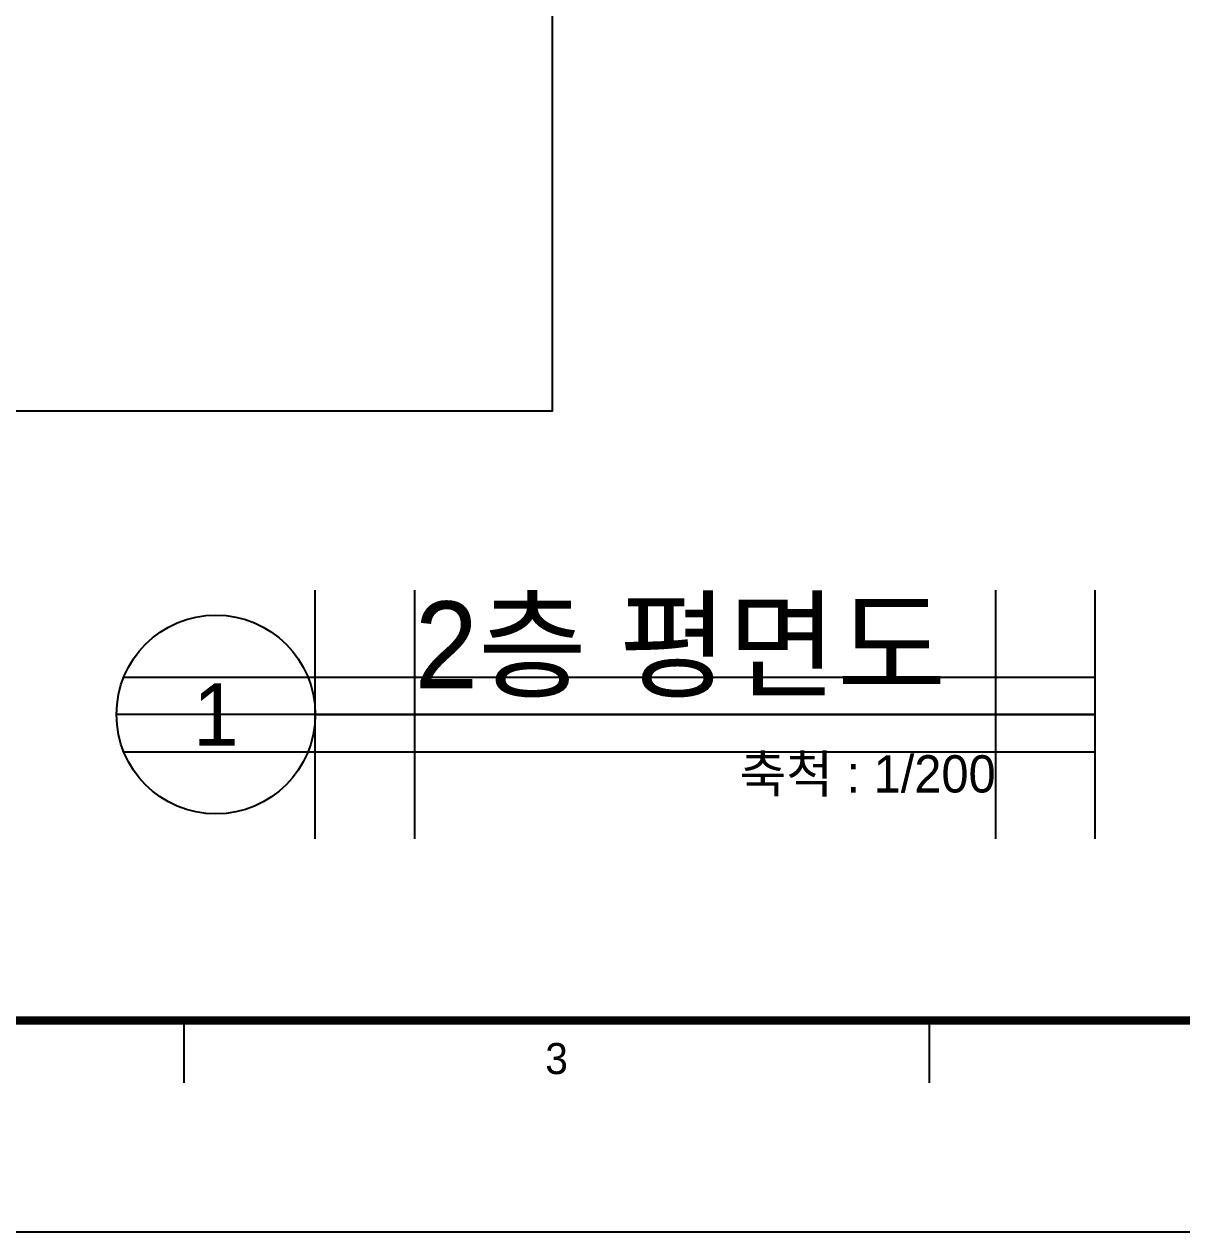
# Model space of a CAD drawing. Header units: millimetres. Extents: x 0 to 1390178, y 0 to 110113.
# Drawn here: x 568715 to 578032, y 0 to 9717 of the extents above; entities that cross this region are included whole.
import ezdxf
from ezdxf.enums import TextEntityAlignment as Align
from ezdxf.xclip import XClip

# ---------------------------------------------------------------- set-up
doc = ezdxf.new("R2010")
doc.units = ezdxf.units.MM
doc.header["$LTSCALE"] = 100
doc.header["$XCLIPFRAME"] = 0
doc.layers.get('DEFPOINTS').update_dxf_attribs({"color": 145})
for name, color, linetype in [('AA-MKXM', 7, 'Continuous'), ('X - SHEET$0$AA-BORD-FORM', 7, 'Continuous'), ('X - SHEET$0$AA-BORD-TEXT', 3, 'Continuous')]:
    doc.layers.add(name, color=color, linetype=linetype)
doc.styles.add('HAUD01', font='Dotum.ttf')
doc.styles.get("Standard").update_dxf_attribs({"font": 'Dotum.ttf'})
doc.styles.add('X - SHEET$0$HAUD01', font='Dotum.ttf')

# ---------------------------------------------------------------- blocks, each defined once
blk = doc.blocks.new('X - SHEET$0$HAUDsheetV')
at = {"layer": 'X - SHEET$0$AA-BORD-FORM', "color": 2}
for p, q in [((661, 17), (661, 12)), ((721, 17), (721, 12))]:
    blk.add_line(p, q, dxfattribs=at)
at = {"layer": 'X - SHEET$0$AA-BORD-FORM', "color": 1}
blk.add_lwpolyline([(1, 0), (841, 0), (841, 594), (1, 594)], close=True, dxfattribs=at)
at = {"layer": 'X - SHEET$0$AA-BORD-FORM', "color": 2, "const_width": 0.682}
blk.add_lwpolyline([(21, 17), (21, 577), (821, 577), (821, 17)], close=True, dxfattribs=at)
at = {"layer": 'X - SHEET$0$AA-BORD-TEXT', "color": 7, "style": 'X - SHEET$0$HAUD01'}
blk.add_text('3', height=2.5, dxfattribs=at).set_placement((691, 13.944), align=Align.MIDDLE_CENTER)
at = {"layer": 'X - SHEET$0$AA-BORD-TEXT', "color": 3, "style": 'X - SHEET$0$HAUD01'}
for tag, p in [('PJCode', (786, 567.935)), ('작성자', (786.112, 194.824)), ('검토자', (786.112, 181.824)), ('최종검토자', (786.112, 168.824)), ('승인자', (786.112, 155.824)), ('일자', (786.832, 144.018)), ('개정번호', (812, 65.92))]:
    blk.add_attdef(tag, text='', height=3, dxfattribs=at).set_placement(p, align=Align.MIDDLE_CENTER)
at = {"layer": 'X - SHEET$0$AA-BORD-TEXT', "color": 3, "lineweight": 30, "flags": 104}
blk.add_attdef('PJTitle', text='', height=4, dxfattribs=at).set_placement((787.248, 536.622), align=Align.MIDDLE_CENTER)
blk = doc.blocks.new('X - SHEET')
at = {"xscale": 100, "yscale": 100, "zscale": 100}
blk.add_blockref('X - SHEET$0$HAUDsheetV', (-100, 0), dxfattribs=at)
blk = doc.blocks.new('X - 평면도$0$A$C9949ff83')
at = {"layer": 'DEFPOINTS'}
for points in [[(0, 59400), (84000, 59400), (84000, 0), (0, 0)], [(2000, 1700), (75000, 1700), (75000, 57700), (2000, 57700)]]:
    blk.add_lwpolyline(points, close=True, dxfattribs=at)
blk = doc.blocks.new('X - 평면도', base_point=(-475.4, -286.7))
at = {"layer": 'DEFPOINTS'}
blk.add_lwpolyline([(783286.2, 68689.6), (844213.6, 68689.6), (844213.6, 22495.2), (783286.2, 22495.2)], close=True, dxfattribs=at)
blk.add_blockref('X - 평면도$0$A$C9949ff83', (775249.9, 15892.4))

msp = doc.modelspace()

# ---------------------------------------------------------------- block references
ref = msp.add_blockref('X - 평면도', (-271725.3, -16179.1))
XClip(ref).set_block_clipping_path([(775249.9173510048, 15892.4063044167), (859249.9173510048, 75292.4063044167)])

# ---------------------------------------------------------------- next in the draw order: linework, layer by layer
at = {"layer": 'AA-MKXM', "color": 3}
msp.add_line((571058, 4162.4), (577334, 4162.4), dxfattribs=at)
msp.add_circle((570258, 4162.4), 800, dxfattribs=at)
at = {"layer": 'DEFPOINTS'}
for p, q in [((571058, 3162.4), (571058, 5162.4)), ((571858, 3162.4), (571858, 5162.4)), ((576534, 3162.4), (576534, 5162.4)), ((577334, 3162.4), (577334, 5162.4)), ((569516.4, 4462.4), (577334, 4462.4)), ((577334, 4162.4), (569458, 4162.4)), ((569516.4, 3862.4), (577334, 3862.4))]:
    msp.add_line(p, q, dxfattribs=at)

# ---------------------------------------------------------------- next in the draw order: block references
msp.add_blockref('X - SHEET', (504000, 0))

# ---------------------------------------------------------------- next in the draw order: texts
at = {"layer": 'AA-MKXM', "style": 'HAUD01'}
msp.add_text('2층 평면도', height=700, dxfattribs=at).set_placement((571858, 4162.4), align=Align.BOTTOM_LEFT)
msp.add_text('1', height=500, dxfattribs=at).set_placement((570258, 4162.4), align=Align.MIDDLE_CENTER)
at = {"layer": 'AA-MKXM', "insert": (576534, 3502.4), "char_height": 300, "attachment_point": 9, "style": 'HAUD01'}
msp.add_mtext('축척 : 1/200', dxfattribs=at)

doc.saveas('drawing.dxf')
